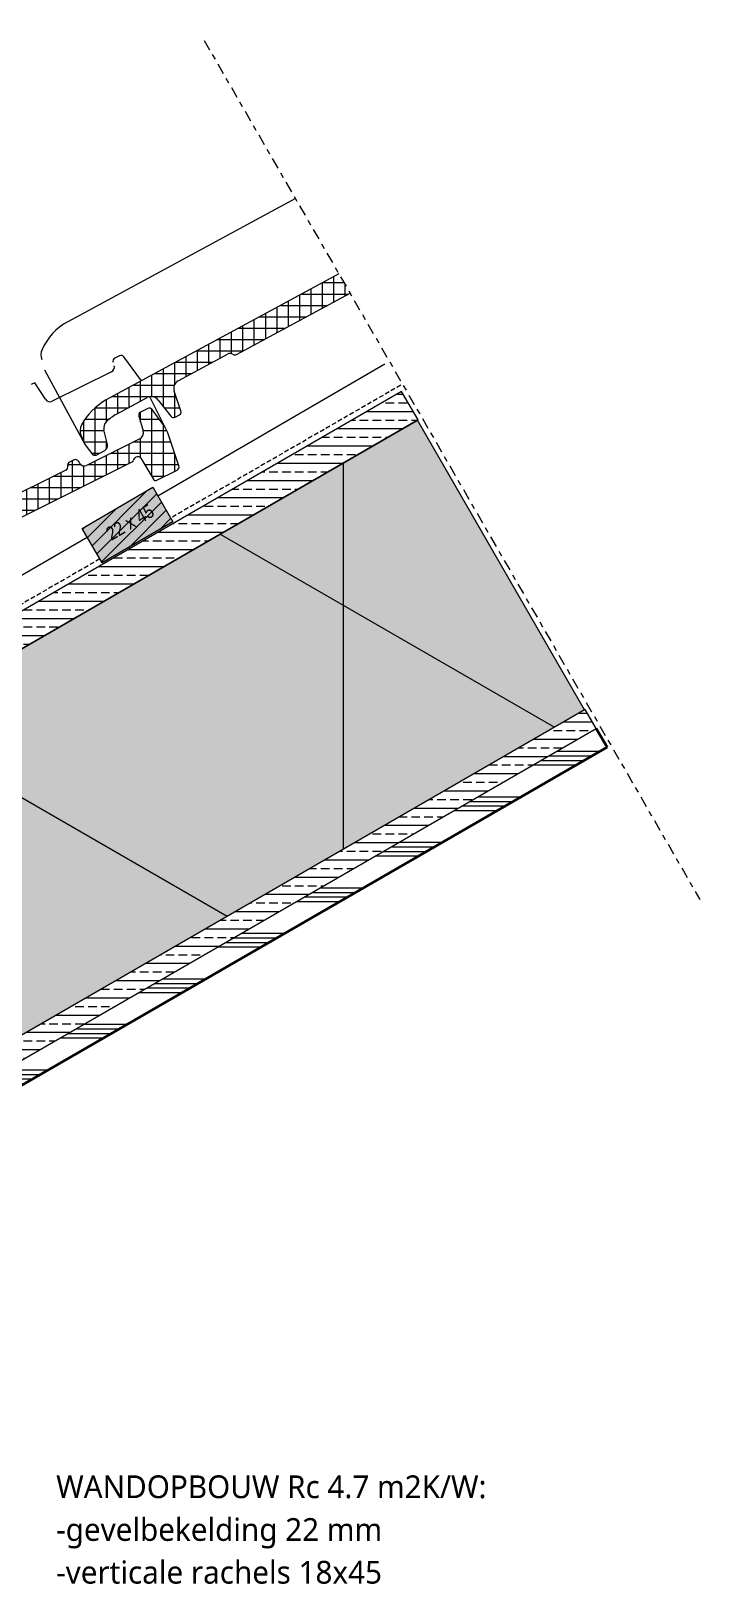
# Model space of a CAD drawing. Header units: millimetres. Extents: x 1813 to 34621, y -2347 to 13791.
# Drawn here: x 8696 to 9071, y 635 to 1488 of the extents above; entities that cross this region are included whole.
import ezdxf

# ---------------------------------------------------------------- set-up
doc = ezdxf.new("R2010")
doc.units = ezdxf.units.MM
doc.linetypes.add('MV_center', pattern=[15, 6, -3, 3, -3])
doc.linetypes.add('MV_hidden', pattern=[3.75, 2.5, -1.25])
for name, color, linetype, lineweight in [('A-ANNO-NOTE', 131, 'Continuous', 18), ('A-DETL', 90, 'Continuous', 13), ('A-DETL-GENF', 92, 'Continuous', 18), ('A-DETL-MEDM', 33, 'Continuous', 18), ('A-DETL-THIN', 151, 'Continuous', 18), ('G-ANNO-TEXT', 231, 'Continuous', 13)]:
    doc.layers.add(name, color=color, linetype=linetype, lineweight=lineweight)
doc.styles.add('Segoe UI_3', font='segoeui.ttf', dxfattribs={"height": 12.5})
doc.styles.add('Segoe UI_B', font='segoeui.ttf', dxfattribs={"height": 12.5})
doc.styles.add('Swis721 Cn BT_1', font='swissc.ttf', dxfattribs={"height": 7.5})
pattern_1 = [(0, (0, 0), (0, 9.476), []), (0, (0, 4.738), (0, 9.476), [4.738, -2.369])]
pattern_2 = [(0, (0, 0), (0, 6.25), []), (90, (0, 0), (-6.25, 4e-16), [])]

# ---------------------------------------------------------------- blocks, each defined once
blk = doc.blocks.new('42 isolatie - Type 1-5117681-Details Verbouwingen')
at = {"layer": 'A-DETL-GENF'}
h = blk.add_hatch(color=256, dxfattribs=at)
h.paths.add_polyline_path([(0.28, 0.8), (11.87, 0.8), (11.87, 1.07), (109.54, 1.07), (109.54, 184.8), (106.51, 184.8), (4.76, 8.56)])
h.paths.add_polyline_path([(147.54, 1.07), (565.28, 1.07), (565.28, 184.8), (147.54, 184.8), (147.54, 16.85)])
at = {"layer": 'A-DETL-GENF', "lineweight": 13}
h = blk.add_hatch(dxfattribs=at)
h.set_pattern_fill('FP_6', color=256, style=0, pattern_type=2)
h.set_pattern_definition([(60, (-2126.39, 181.76), (-155.885, 90), []), (120, (-2126.39, 181.76), (-155.885, -90), [])])
h.paths.add_polyline_path([(0.28, 0.8), (11.87, 0.8), (11.87, 1.07), (109.54, 1.07), (109.54, 184.8), (106.51, 184.8), (4.76, 8.56)])
h.paths.add_polyline_path([(147.54, 1.07), (565.28, 1.07), (565.28, 184.8), (147.54, 184.8), (147.54, 16.85)])
at = {"layer": 'A-DETL-GENF'}
for p, q in [((106.51, 184.8), (95.57, 165.85)), ((106.51, 184.8), (95.57, 165.85)), ((109.54, 184.8), (106.51, 184.8)), ((109.54, 184.8), (106.51, 184.8)), ((565.28, 184.8), (147.54, 184.8)), ((565.28, 1.07), (565.28, 184.8)), ((565.28, 1.07), (565.28, 184.8)), ((95.57, 165.85), (5.57, 9.97)), ((5.57, 9.97), (0.28, 0.8)), ((5.57, 9.97), (0.28, 0.8)), ((0.28, 0.8), (11.87, 0.8)), ((0.28, 0.8), (11.87, 0.8))]:
    blk.add_line(p, q, dxfattribs=at)
blk = doc.blocks.new('00 hout_rechthoekig_sls1 - Vuren Gewolmaniseerd 22x45-5112808-Details Verbouwingen')
at = {"layer": 'A-DETL-GENF', "lineweight": 13}
blk.add_hatch(color=256, dxfattribs=at).paths.add_polyline_path([(0, -22), (45, -22), (45, 0), (0, 0), (0, -18.65)])
at = {"layer": 'A-DETL-MEDM', "lineweight": 13}
h = blk.add_hatch(dxfattribs=at)
h.set_pattern_fill('FP_245', color=256, style=0, pattern_type=2)
h.set_pattern_definition([(14.83, (-8152.917, 3333.979), (-1.2797598, 4.8334475), [])])
h.paths.add_polyline_path([(0, -22), (45, -22), (45, 0), (0, 0), (0, -18.65)])
at = {"layer": 'A-DETL-MEDM'}
for p, q in [((0, 0), (45, 0)), ((0, -22), (0, 0)), ((45, 0), (45, -22)), ((45, 0), (45, -22)), ((45, 0), (45, -22)), ((45, -22), (0, -22)), ((45, -22), (0, -22))]:
    blk.add_line(p, q, dxfattribs=at)
blk = doc.blocks.new('NLRS_00_DI_maskeer - Type 1-5117680-Details Verbouwingen')
at = {"layer": 'A-DETL-GENF', "linetype": 'MV_center'}
blk.add_line((445, 0), (-100, 0), dxfattribs=at)
blk = doc.blocks.new('00_maskeer1 - Type 1-5117790-Details Verbouwingen')
at = {"layer": 'A-DETL-GENF', "linetype": 'MV_center'}
blk.add_line((442.88, 0), (-100, 0), dxfattribs=at)

msp = doc.modelspace()

# ---------------------------------------------------------------- hatches: boundary and pattern name
at = {"layer": 'A-DETL-GENF', "lineweight": 13}
h = msp.add_hatch(dxfattribs=at)
h.set_pattern_fill('FP_19', color=254, style=0, pattern_type=2)
h.set_pattern_definition(pattern_2)
h.paths.add_polyline_path([(8730.97, 1255.13), (8731.43, 1255.16), (8731.88, 1255.29), (8736.65, 1257.87), (8737.16, 1258.23), (8737.57, 1258.69), (8737.87, 1259.23), (8738.05, 1259.82), (8738.1, 1260.44), (8738.01, 1261.05), (8736.1, 1269.08), (8735.96, 1270.07), (8736.03, 1271.06), (8736.31, 1272.02), (8736.78, 1272.9), (8737.43, 1273.66), (8740.14, 1275.87), (8743.09, 1277.73), (8759.94, 1286.85), (8760.97, 1287.24), (8762.07, 1287.39), (8763.17, 1287.27), (8764.22, 1286.91), (8765.15, 1286.31), (8765.92, 1285.51), (8773.18, 1276.24), (8773.55, 1276.01), (8773.97, 1275.87), (8774.41, 1275.83), (8774.84, 1275.89), (8775.25, 1276.05), (8777.93, 1277.56), (8778.22, 1277.89), (8778.42, 1278.28), (8778.53, 1278.7), (8778.54, 1279.14), (8778.44, 1279.57), (8774.75, 1290.29), (8774.5, 1291.37), (8774.5, 1292.48), (8774.77, 1293.55), (8775.28, 1294.54), (8776, 1295.38), (8776.9, 1296.03), (8804.08, 1310.74), (8804.67, 1310.98), (8805.29, 1311.08), (8805.93, 1311.04), (8806.54, 1310.87), (8807.46, 1310.38), (8807.85, 1310.27), (8808.26, 1310.25), (8808.66, 1310.32), (8809.03, 1310.48), (8871.35, 1344.21), (8865.22, 1354.82), (8737.02, 1285.41), (8731.82, 1281.74), (8727.36, 1277.21), (8723.77, 1271.96), (8723.17, 1270.34), (8722.96, 1268.92), (8723.09, 1267.34), (8723.57, 1265.83), (8725.72, 1260.91), (8730.08, 1255.42), (8730.51, 1255.22)])
h = msp.add_hatch(dxfattribs=at)
h.set_pattern_fill('FP_11', color=250, style=0, pattern_type=2)
h.set_pattern_definition(pattern_1)
h.paths.add_polyline_path([(8515.87, 1047.79), (8908.74, 1274.61), (8899.74, 1290.2), (8506.87, 1063.37)])
h = msp.add_hatch(dxfattribs=at)
h.set_pattern_fill('FP_19', color=254, style=0, pattern_type=2)
h.set_pattern_definition(pattern_2)
h.paths.add_polyline_path([(8408.85, 1068.27), (8409.32, 1068.27), (8409.77, 1068.39), (8414.63, 1070.8), (8415.14, 1071.15), (8415.57, 1071.59), (8415.9, 1072.12), (8416.1, 1072.7), (8416.16, 1073.32), (8416.1, 1073.93), (8414.47, 1082.02), (8414.36, 1083.01), (8414.47, 1084.01), (8414.78, 1084.95), (8415.28, 1085.82), (8415.96, 1086.55), (8418.74, 1088.67), (8421.76, 1090.43), (8438.91, 1098.95), (8439.96, 1099.31), (8441.06, 1099.41), (8442.16, 1099.26), (8443.19, 1098.86), (8444.11, 1098.23), (8444.85, 1097.4), (8451.78, 1087.89), (8452.14, 1087.64), (8452.55, 1087.49), (8452.99, 1087.43), (8453.42, 1087.48), (8453.84, 1087.63), (8456.57, 1089.04), (8456.87, 1089.36), (8457.09, 1089.74), (8457.21, 1090.16), (8457.23, 1090.6), (8457.15, 1091.03), (8453.84, 1101.87), (8453.62, 1102.96), (8453.66, 1104.07), (8453.97, 1105.13), (8454.51, 1106.1), (8455.26, 1106.92), (8456.19, 1107.53), (8483.86, 1121.29), (8484.46, 1121.5), (8485.09, 1121.58), (8485.72, 1121.52), (8486.32, 1121.33), (8487.22, 1120.81), (8487.61, 1120.69), (8488.02, 1120.65), (8488.42, 1120.71), (8488.8, 1120.85), (8751.91, 1251.66), (8752.14, 1251.91), (8752.3, 1252.2), (8752.5, 1252.94), (8752.7, 1253.31), (8752.98, 1253.63), (8753.32, 1253.88), (8754.51, 1254.36), (8754.94, 1254.37), (8755.37, 1254.28), (8755.76, 1254.1), (8756.1, 1253.83), (8756.36, 1253.49), (8763.6, 1241.65), (8763.93, 1241.33), (8764.37, 1241.21), (8764.82, 1241.31), (8776.75, 1247.3), (8777.06, 1247.63), (8777.27, 1248.03), (8777.39, 1248.47), (8777.4, 1248.93), (8777.29, 1249.37), (8771.19, 1267.46), (8769.53, 1270.82), (8762.26, 1280.58), (8761.9, 1280.82), (8761.49, 1280.97), (8761.06, 1281.02), (8760.63, 1280.97), (8759.94, 1280.68), (8756.17, 1278.81), (8755.82, 1278.57), (8755.54, 1278.25), (8755.3, 1277.73), (8755.23, 1277.48), (8755.21, 1277.06), (8755.28, 1276.64), (8757.67, 1268.54), (8757.82, 1267.69), (8757.77, 1266.82), (8757.52, 1265.99), (8757.08, 1265.24), (8756.48, 1264.61), (8755.75, 1264.13), (8726.51, 1249.6), (8725.86, 1249.37), (8725.17, 1249.31), (8724.49, 1249.42), (8723.85, 1249.69), (8723.3, 1250.11), (8722.87, 1250.65), (8721.86, 1252.2), (8721.51, 1252.49), (8721.09, 1252.69), (8720.64, 1252.78), (8720.19, 1252.76), (8719.75, 1252.64), (8716.83, 1251.13), (8716.55, 1250.84), (8716.34, 1250.49), (8716.2, 1250.1), (8716.16, 1249.7), (8716.27, 1248.83), (8716.23, 1248.37), (8716.08, 1247.94), (8715.83, 1247.55), (8715.49, 1247.24), (8715.09, 1247.01), (8415.95, 1098.31), (8410.63, 1094.82), (8406.02, 1090.45), (8402.25, 1085.33), (8401.62, 1083.88), (8401.33, 1082.32), (8401.4, 1080.74), (8401.83, 1079.22), (8403.81, 1074.22), (8407.98, 1068.59), (8408.4, 1068.37)])
h = msp.add_hatch(dxfattribs=at)
h.set_pattern_fill('FP_11', color=250, style=0, pattern_type=2)
h.set_pattern_definition(pattern_1)
h.paths.add_polyline_path([(8527.04, 828.22), (9006.61, 1105.1), (9000.61, 1115.49), (8638.53, 906.45), (8638.58, 906.36), (8605.68, 887.36), (8605.63, 887.45), (8521.04, 838.62)])
h = msp.add_hatch(dxfattribs=at)
h.set_pattern_fill('FP_9', color=254, style=0, pattern_type=2)
h.set_pattern_definition([(0, (0, 10), (0, 25), []), (0, (0, 12.5), (0, 25), []), (0, (0, 15), (0, 25), []), (0, (0, 17.5), (0, 25), [])])
h.paths.add_polyline_path([(8519.87, 810.23), (9012.61, 1094.71), (9006.61, 1105.1), (8521.1, 824.8), (8521.04, 824.02)])

# ---------------------------------------------------------------- linework, layer by layer
at = {"layer": 'A-DETL', "lineweight": 18}
for p, q in [((8841.34, 1396.19), (8716.2, 1328.45)), ((8744.72, 1309.81), (8742.09, 1308.51)), ((8756.77, 1296.1), (8747.06, 1309.25)), ((8703.39, 1302.15), (8725.72, 1260.91)), ((8740.26, 1301.05), (8707.63, 1284.83)), ((8698.17, 1295.04), (8696.04, 1293.99)), ((8703.95, 1285.93), (8698.17, 1295.04)), ((8769.53, 1270.82), (8761.34, 1287.29))]:
    msp.add_line(p, q, dxfattribs=at)
at = {"layer": 'A-DETL'}
for p, q in [((8765.73, 1232.86), (8890.55, 1305.42)), ((8899.74, 1290.2), (8506.87, 1063.37)), ((8908.74, 1274.61), (8899.74, 1290.2)), ((8515.87, 1047.79), (8908.74, 1274.61)), ((8500.52, 1078.69), (8726.83, 1210.24)), ((9000.61, 1115.49), (8638.53, 906.45)), ((9006.61, 1105.1), (9000.61, 1115.49)), ((8527.04, 828.22), (9006.61, 1105.1))]:
    msp.add_line(p, q, dxfattribs=at)
at = {"layer": 'A-DETL', "linetype": 'MV_hidden', "lineweight": 18}
for p, q in [((8899.28, 1293.69), (8772.81, 1220.68)), ((8733.84, 1198.18), (8505.24, 1066.19))]:
    msp.add_line(p, q, dxfattribs=at)
at = {"layer": 'A-DETL', "lineweight": 35}
for p, q in [((9012.61, 1094.71), (9006.61, 1105.1)), ((8519.87, 810.23), (9012.61, 1094.71))]:
    msp.add_line(p, q, dxfattribs=at)
at = {"layer": 'A-DETL', "lineweight": 18}
for centre, radius, start, end in [((8731.64, 1299.93), 32.44, 118.42847, 155.72892), ((8709, 1310.28), 7.54, 156.67698, 199.80975), ((8742.93, 1306.83), 1.87, 116.54976, 196.54493), ((8745.55, 1308.14), 1.87, 36.52046, 116.5172), ((8739.02, 1303.56), 2.81, 296.32853, 16.32769), ((8706.38, 1287.34), 2.81, 210.24359, 296.4356)]:
    msp.add_arc(centre, radius, start, end, dxfattribs=at)
at = {"layer": 'A-DETL-THIN'}
for p, q in [((8865.22, 1354.82), (8737.02, 1285.41)), ((8809.03, 1310.48), (8871.35, 1344.21)), ((8776.9, 1296.03), (8804.08, 1310.74)), ((8778.44, 1279.57), (8774.75, 1290.29)), ((8743.09, 1277.73), (8759.94, 1286.85)), ((8760.22, 1280.82), (8756.17, 1278.81)), ((8769.53, 1270.82), (8762.56, 1280.26)), ((8765.92, 1285.51), (8772.87, 1276.56)), ((8755.28, 1276.64), (8757.67, 1268.54)), ((8775.25, 1276.05), (8777.57, 1277.3)), ((8723.57, 1265.83), (8725.72, 1260.91)), ((8755.75, 1264.13), (8726.51, 1249.6)), ((8738.01, 1261.05), (8736.1, 1269.08)), ((8771.19, 1267.46), (8769.53, 1270.82)), ((8777.29, 1249.37), (8771.19, 1267.46)), ((8725.72, 1260.91), (8728.22, 1257.77)), ((8728.22, 1257.77), (8730.08, 1255.42)), ((8731.88, 1255.29), (8736.65, 1257.87)), ((8715.09, 1247.01), (8415.95, 1098.31)), ((8488.8, 1120.85), (8751.63, 1251.48)), ((8719.75, 1252.64), (8717.18, 1251.36)), ((8722.87, 1250.65), (8722.14, 1251.84)), ((8756.36, 1253.49), (8763.6, 1241.65)), ((8764.82, 1241.31), (8776.37, 1247.05))]:
    msp.add_line(p, q, dxfattribs=at)
for centre, radius, start, end in [((8805.44, 1308.16), 2.92, 55.46981, 117.85283), ((8808.14, 1312.12), 1.87, 236.06406, 298.48744), ((8779.19, 1291.9), 4.72, 118.98499, 199.96302), ((8754.89, 1254.56), 35.65, 120.08864, 150.79149), ((8762.13, 1282.63), 4.76, 37.22198, 117.51037), ((8761.05, 1279.15), 1.87, 36.51845, 116.51704), ((8729.9, 1268.69), 6.94, 151.89686, 204.26988), ((8740.71, 1270.22), 4.75, 133.64117, 193.94286), ((8756.88, 1252.6), 28.66, 118.74325, 132.72375), ((8757.08, 1277.17), 1.88, 119.23001, 196.40658), ((8774.36, 1277.71), 1.88, 217.75647, 298.24892), ((8776.67, 1278.96), 1.88, 298.66112, 19.14179), ((8754.08, 1267.48), 3.74, 296.45673, 16.462), ((8731.1, 1257.04), 1.91, 237.74887, 294.02256), ((8735.27, 1260.34), 2.83, 299.18131, 14.53481), ((8754.77, 1252.51), 1.87, 31.44036, 124.64334), ((8714.37, 1248.77), 1.9, 292.16436, 15.70436), ((8718.03, 1249.69), 1.88, 117.20409, 192.2907), ((8720.49, 1250.86), 1.92, 30.39221, 112.66643), ((8725.26, 1252.12), 2.81, 211.59753, 296.30805), ((8751.01, 1252.73), 1.4, 296.42775, 351.57687), ((8754.25, 1252.25), 1.88, 106.57223, 171.71112), ((8775.53, 1248.73), 1.88, 296.36717, 20.1015), ((8764.4, 1242.15), 0.938, 211.68713, 296.66666)]:
    msp.add_arc(centre, radius, start, end, dxfattribs=at)

# ---------------------------------------------------------------- block references
at = {"layer": 'A-DETL-GENF', "linetype": 'MV_center'}
for name, p, rotation in [('00_maskeer1 - Type 1-5117790-Details Verbouwingen', (9078.03, 1538.41), 299.9999999999998), ('NLRS_00_DI_maskeer - Type 1-5117680-Details Verbouwingen', (9013.65, 1097.74), 120.0000000000024)]:
    msp.add_blockref(name, p, dxfattribs=dict(at, rotation=rotation))
at = {"layer": 'A-DETL-GENF', "rotation": 29.99999999999979}
msp.add_blockref('42 isolatie - Type 1-5117681-Details Verbouwingen', (8511.29, 831.76), dxfattribs=at)
at = {"layer": 'A-DETL-MEDM', "lineweight": 13, "rotation": 30.16977785839247}
msp.add_blockref('00 hout_rechthoekig_sls1 - Vuren Gewolmaniseerd 22x45-5112808-Details Verbouwingen', (8724.06, 1215), dxfattribs=at)

# ---------------------------------------------------------------- texts
at = {"layer": 'A-ANNO-NOTE', "lineweight": 13, "insert": (8736.34, 1214.55), "char_height": 7.5, "width": 32.8692, "attachment_point": 1, "rotation": 30.16978, "style": 'Swis721 Cn BT_1'}
msp.add_mtext('22 x 45', dxfattribs=at)
at = {"layer": 'G-ANNO-TEXT', "color": 7, "char_height": 12.5, "attachment_point": 1}
for s, insert, width, style in [('WANDOPBOUW Rc 4.7 m2K/W:', (8709.84, 694.69), 317.0674, 'Segoe UI_B'), ('-gevelbekelding 22 mm', (8709.84, 671.21), 223.27, 'Segoe UI_3'), ('-verticale rachels 18x45', (8709.84, 647.72), 219.2615, 'Segoe UI_3')]:
    msp.add_mtext(s, dxfattribs=dict(at, insert=insert, width=width, style=style))

doc.saveas('drawing.dxf')
